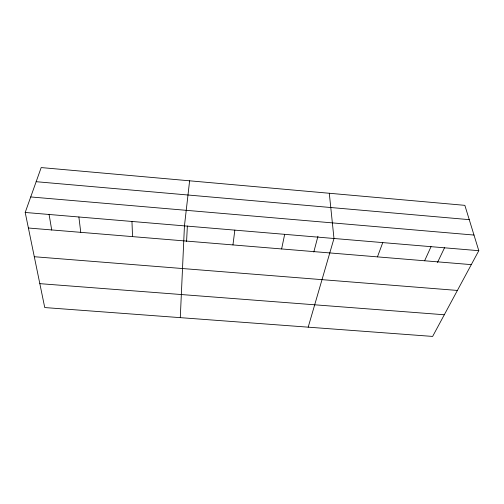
<?xml version="1.0" encoding="UTF-8"?>
<svg xmlns="http://www.w3.org/2000/svg" width="504" height="504" viewBox="0 0 504 504"><rect width="100%" height="100%" fill="white"/><g stroke="black" fill="none" stroke-linecap="round" stroke-linejoin="round"><path stroke-width="0.76" d="M180.287 317.646L184.445 225.887L189.617 180.804M186.581 241.517L187.356 226.019M232.955 244.925L234.833 230.133M281.623 248.951L284.672 234.335M313.797 252.032L317.955 236.263M308.19 327.165L333.982 238.493L329.295 193.259M25.2 212.461L41.189 167.574L464.858 205.349L478.8 250.696L432.634 336.426L44.743 307.56L25.2 212.461L478.8 250.696M377.446 256.87L382.769 242.6M424.614 260.77L431.04 246.67M437.485 262.496L444.597 247.647M39.829 283.658L444.301 314.767M34.297 256.725L457.393 290.443M28.394 228.01L471.297 264.632M30.725 196.951L473.993 235.059M36.156 181.698L469.256 219.656M49.052 214.232L51.729 230.107M78.882 216.991L80.76 232.338M131.96 221.464L132.546 236.622"/></g></svg>
